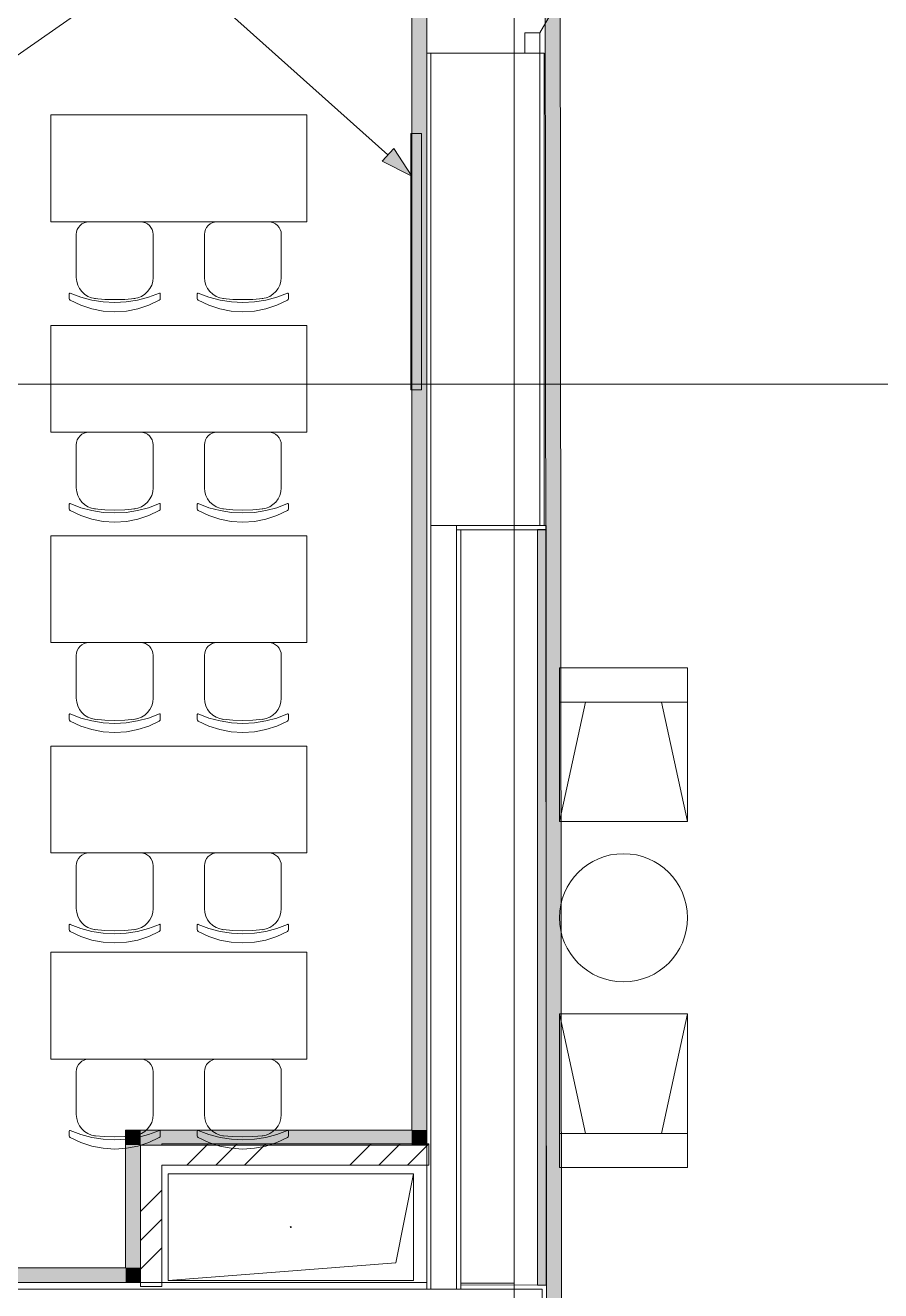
# Model space of a CAD drawing. Header units: millimetres. Extents: x 0 to 1189, y 0 to 841.
# Drawn here: x 280.8 to 320.8, y 374.9 to 434.2 of the extents above; entities that cross this region are included whole.
import ezdxf

# ---------------------------------------------------------------- set-up
doc = ezdxf.new("R2010")
doc.units = ezdxf.units.MM

msp = doc.modelspace()

# ---------------------------------------------------------------- hatches: boundary and pattern name
at = {"true_color": 0xf1d696}
h = msp.add_hatch(color=41, dxfattribs=at)
h.dxf.hatch_style = 2
h.paths.add_polyline_path([(305.077466, 486.298514), (305.777467, 486.298514), (305.886467, 374.371343), (305.186466, 374.371343)])
h = msp.add_hatch(color=41, dxfattribs=at)
h.dxf.hatch_style = 2
h.paths.add_polyline_path([(298.876457, 453.503464), (299.576458, 453.503464), (299.576458, 382.447355), (298.876457, 382.447355)])
at = {"true_color": 0x999999}
h = msp.add_hatch(color=253, dxfattribs=at)
h.dxf.hatch_style = 2
h.paths.add_polyline_path([(299.326457, 429.107426), (299.326457, 417.107408), (298.826457, 417.107408), (298.826457, 429.107426)])
at = {"true_color": 0x0077b0}
h = msp.add_hatch(color=144, dxfattribs=at)
h.dxf.hatch_style = 2
h.paths.add_polyline_path([(298.876457, 427.112423), (297.497455, 427.809424), (298.030455, 428.405425)])
h = msp.add_hatch(color=7)
h.dxf.hatch_style = 2
h.paths.add_polyline_path([(304.772466, 410.561398), (305.172466, 410.561398), (305.172466, 375.191344), (304.772466, 375.191344)])
at = {"true_color": 0x9f9f00}
h = msp.add_hatch(color=54, dxfattribs=at)
h.dxf.hatch_style = 2
h.paths.add_polyline_path([(285.476436, 382.447355), (286.176437, 382.447355), (286.176437, 381.747354)])
h = msp.add_hatch(color=54, dxfattribs=at)
h.dxf.hatch_style = 2
h.paths.add_polyline_path([(285.476436, 381.747354), (285.476436, 382.447355), (286.176437, 381.747354)])
h = msp.add_hatch(color=54, dxfattribs=at)
h.dxf.hatch_style = 2
h.paths.add_polyline_path([(298.876457, 382.447355), (298.876457, 381.747354), (286.176437, 381.747354), (286.176437, 382.447355)])
h = msp.add_hatch(color=54, dxfattribs=at)
h.dxf.hatch_style = 2
h.paths.add_polyline_path([(298.876457, 382.447355), (299.576458, 382.447355), (299.576458, 381.747354)])
h = msp.add_hatch(color=54, dxfattribs=at)
h.dxf.hatch_style = 2
h.paths.add_polyline_path([(298.876457, 381.747354), (298.876457, 382.447355), (299.576458, 381.747354)])
h = msp.add_hatch(color=54, dxfattribs=at)
h.dxf.hatch_style = 2
h.paths.add_polyline_path([(285.476436, 381.747354), (286.176437, 381.747354), (286.176437, 376.007345), (285.476436, 376.007345)])
h = msp.add_hatch(color=54, dxfattribs=at)
h.dxf.hatch_style = 2
h.paths.add_polyline_path([(285.476436, 376.007345), (285.476436, 375.307344), (241.90737, 375.307344), (241.90737, 376.007345)])
h = msp.add_hatch(color=54, dxfattribs=at)
h.dxf.hatch_style = 2
h.paths.add_polyline_path([(285.476436, 376.007345), (286.176437, 376.007345), (286.176437, 375.307344)])
h = msp.add_hatch(color=54, dxfattribs=at)
h.dxf.hatch_style = 2
h.paths.add_polyline_path([(285.476436, 375.307344), (285.476436, 376.007345), (286.176437, 375.307344)])

# ---------------------------------------------------------------- linework, layer by layer
at = {"color": 7, "lineweight": 0}
for points in [[(303.672464, 238.825136), (303.672464, 718.345868)], [(305.077466, 486.298514), (305.187466, 373.671342)], [(305.886467, 374.371343), (305.777467, 486.298514)], [(299.576458, 382.447355), (299.576458, 454.203465)], [(298.876457, 453.503464), (298.876457, 382.447355)], [(304.876466, 433.821433), (306.351468, 436.376437)], [(304.876466, 433.821433), (304.176465, 433.821433)], [(304.176465, 433.821433), (304.176465, 432.871432)], [(304.876466, 432.871432), (304.876466, 433.821433)], [(299.776458, 432.871432), (299.576458, 432.871432)], [(299.576458, 432.871432), (299.576458, 375.002344)], [(304.176465, 432.871432), (299.776458, 432.871432)], [(299.776458, 432.871432), (299.776458, 410.759398)], [(304.176465, 432.871432), (304.876466, 432.871432)], [(304.876466, 432.871432), (304.876466, 410.759398)], [(305.076466, 432.871432), (304.876466, 432.871432)], [(305.076466, 410.759398), (305.076466, 432.871432)], [(202.529309, 417.371408), (863.72632, 417.371408)], [(299.776458, 410.759398), (304.876466, 410.759398)], [(299.776458, 375.002344), (299.776458, 410.759398)], [(300.97646, 375.002344), (300.97646, 410.759398)], [(300.97646, 410.559398), (305.172466, 410.559398)], [(301.17646, 375.002344), (301.17646, 410.559398)], [(303.672464, 375.193344), (303.672464, 410.559398)], [(304.772466, 410.561398), (304.772466, 375.191344)], [(305.172466, 410.561398), (304.772466, 410.561398)], [(305.172466, 410.759398), (304.876466, 410.759398)], [(305.172466, 375.191344), (305.172466, 410.759398)], [(285.476436, 382.447355), (286.176437, 382.447355)], [(285.476436, 382.447355), (285.476436, 376.007345)], [(298.876457, 382.447355), (286.176437, 382.447355)], [(299.576458, 381.747354), (299.576458, 382.447355)], [(286.176437, 381.747354), (286.176437, 375.121344)], [(287.176439, 381.747354), (286.176437, 381.747354)], [(286.176437, 376.007345), (286.176437, 381.747354)], [(286.176437, 381.747354), (299.576458, 381.747354)], [(299.676458, 381.807354), (287.176439, 381.807354)], [(287.176439, 381.807354), (287.176439, 381.747354)], [(288.347441, 380.807352), (289.347442, 381.807354)], [(289.697443, 380.807352), (290.697444, 381.807354)], [(291.046445, 380.807352), (292.046446, 381.807354)], [(295.981452, 380.807352), (296.981454, 381.807354)], [(297.330454, 380.807352), (298.330456, 381.807354)], [(298.679456, 380.807352), (299.676458, 381.804354)], [(299.676458, 380.807352), (299.676458, 381.807354)], [(287.176439, 380.807352), (299.676458, 380.807352)], [(287.176439, 375.121344), (287.176439, 380.807352)], [(287.461439, 375.407344), (287.461439, 380.407352)], [(287.461439, 380.407352), (298.961457, 380.407352)], [(298.961457, 380.407352), (287.461439, 380.407352)], [(287.461439, 380.407352), (287.461439, 375.407344)], [(298.961457, 380.407352), (298.127455, 376.240346)], [(298.961457, 380.407352), (298.961457, 375.407344)], [(298.961457, 375.407344), (298.961457, 380.407352)], [(286.176437, 378.636349), (287.176439, 379.636351)], [(286.176437, 377.286347), (287.176439, 378.286349)], [(293.186448, 377.907348), (293.211448, 377.932348), (293.236448, 377.907348)], [(293.186448, 377.907348), (293.198448, 377.928348)], [(293.236448, 377.907348), (293.211448, 377.882348), (293.186448, 377.907348)], [(293.235448, 377.900348), (293.211448, 377.882348), (293.198448, 377.885348)], [(293.211448, 377.932348), (293.235448, 377.913348)], [(286.176437, 375.937345), (287.176439, 376.937347)], [(298.127455, 376.240346), (287.461439, 375.407344)], [(285.476436, 376.007345), (241.90737, 376.007345)], [(286.176437, 375.307344), (286.176437, 376.007345)], [(299.576458, 375.307344), (241.008368, 375.307344)], [(241.90737, 375.307344), (286.176437, 375.307344)], [(286.176437, 375.121344), (287.176439, 375.121344)], [(298.961457, 375.407344), (287.461439, 375.407344)], [(287.461439, 375.407344), (298.961457, 375.407344)], [(301.17646, 375.284344), (303.672464, 375.284344)], [(301.17746, 375.199344), (301.17646, 374.999344)], [(305.180466, 375.189344), (301.17746, 375.199344)], [(304.772466, 375.191344), (305.172466, 375.191344)], [(305.187466, 373.872342), (305.180466, 375.189344)], [(304.981466, 375.007344), (241.008368, 375.007344)], [(241.008368, 375.007344), (299.576458, 375.007344)], [(299.576458, 375.002344), (299.776458, 375.002344)], [(299.776458, 375.002344), (300.97646, 375.002344)], [(300.97646, 375.002344), (301.17646, 375.002344)], [(301.17646, 374.999344), (304.981466, 374.990344)], [(305.049466, 360.823322), (304.981466, 375.007344)]]:
    msp.add_lwpolyline(points, dxfattribs=at)
at = {"color": 144, "lineweight": 0, "true_color": 0x0077b0}
for points in [[(243.131371, 406.774392), (287.216439, 437.540439)], [(297.763455, 428.107425), (287.216439, 437.540439)], [(297.497455, 427.809424), (298.030455, 428.405425)], [(298.876457, 427.112423), (298.030455, 428.405425)], [(298.876457, 427.112423), (297.497455, 427.809424)]]:
    msp.add_lwpolyline(points, dxfattribs=at)
at = {"color": 253, "lineweight": 0, "true_color": 0x999999}
for points in [[(293.966449, 429.977428), (281.966431, 429.977428)], [(281.966431, 429.977428), (281.966431, 424.97742)], [(293.966449, 424.97742), (293.966449, 429.977428)], [(299.326457, 429.107426), (298.826457, 429.107426)], [(298.826457, 429.107426), (298.826457, 417.107408)], [(299.326457, 417.107408), (299.326457, 429.107426)], [(281.966431, 424.97742), (293.966449, 424.97742)], [(283.166433, 424.377419), (283.178638, 424.498521), (283.213636, 424.611232), (283.269001, 424.713162), (283.342308, 424.80192), (283.43113, 424.875115), (283.533043, 424.930357), (283.645619, 424.965256), (283.766434, 424.97742)], [(283.166433, 424.377419), (283.178638, 424.498521), (283.213636, 424.611232), (283.269001, 424.713162), (283.342308, 424.80192), (283.43113, 424.875115), (283.533043, 424.930357), (283.645619, 424.965256), (283.766434, 424.97742)], [(283.765434, 424.97742), (286.166437, 424.97742)], [(283.765434, 424.97742), (286.166437, 424.97742)], [(286.166437, 424.97742), (286.287539, 424.965256), (286.40025, 424.930357), (286.50218, 424.875115), (286.590938, 424.80192), (286.664133, 424.713162), (286.719376, 424.611232), (286.754274, 424.498521), (286.766438, 424.377419)], [(286.166437, 424.97742), (286.287539, 424.965256), (286.40025, 424.930357), (286.50218, 424.875115), (286.590938, 424.80192), (286.664133, 424.713162), (286.719376, 424.611232), (286.754274, 424.498521), (286.766438, 424.377419)], [(289.166442, 424.377419), (289.178647, 424.498521), (289.213645, 424.611232), (289.26901, 424.713162), (289.342317, 424.80192), (289.431139, 424.875115), (289.533052, 424.930357), (289.645628, 424.965256), (289.766443, 424.97742)], [(289.166442, 424.377419), (289.178647, 424.498521), (289.213645, 424.611232), (289.26901, 424.713162), (289.342317, 424.80192), (289.431139, 424.875115), (289.533052, 424.930357), (289.645628, 424.965256), (289.766443, 424.97742)], [(289.765443, 424.97742), (292.166446, 424.97742)], [(289.765443, 424.97742), (292.166446, 424.97742)], [(292.166446, 424.97742), (292.287548, 424.965256), (292.400259, 424.930357), (292.502189, 424.875115), (292.590947, 424.80192), (292.664142, 424.713162), (292.719385, 424.611232), (292.754283, 424.498521), (292.766447, 424.377419)], [(292.166446, 424.97742), (292.287548, 424.965256), (292.400259, 424.930357), (292.502189, 424.875115), (292.590947, 424.80192), (292.664142, 424.713162), (292.719385, 424.611232), (292.754283, 424.498521), (292.766447, 424.377419)], [(283.166433, 424.377419), (283.166433, 422.374416)], [(283.166433, 424.377419), (283.166433, 422.374416)], [(286.766438, 424.377419), (286.766438, 422.374416)], [(286.766438, 424.377419), (286.766438, 422.374416)], [(289.166442, 424.377419), (289.166442, 422.374416)], [(289.166442, 424.377419), (289.166442, 422.374416)], [(292.766447, 424.377419), (292.766447, 422.374416)], [(292.766447, 424.377419), (292.766447, 422.374416)], [(284.066434, 421.379414), (283.881049, 421.416057), (283.71023, 421.48468), (283.557107, 421.581827), (283.424808, 421.70404), (283.316462, 421.847862), (283.235198, 422.009837), (283.184146, 422.186507), (283.166433, 422.374416)], [(284.066434, 421.379414), (283.881049, 421.416057), (283.71023, 421.48468), (283.557107, 421.581827), (283.424808, 421.70404), (283.316462, 421.847862), (283.235198, 422.009837), (283.184146, 422.186507), (283.166433, 422.374416)], [(286.766438, 422.374416), (286.748725, 422.186507), (286.697672, 422.009837), (286.616409, 421.847862), (286.508063, 421.70404), (286.375764, 421.581827), (286.22264, 421.48468), (286.051822, 421.416057), (285.866437, 421.379414)], [(286.766438, 422.374416), (286.748725, 422.186507), (286.697672, 422.009837), (286.616409, 421.847862), (286.508063, 421.70404), (286.375764, 421.581827), (286.22264, 421.48468), (286.051822, 421.416057), (285.866437, 421.379414)], [(290.066443, 421.379414), (289.881058, 421.416057), (289.710239, 421.48468), (289.557116, 421.581827), (289.424817, 421.70404), (289.316471, 421.847862), (289.235208, 422.009837), (289.184155, 422.186507), (289.166442, 422.374416)], [(290.066443, 421.379414), (289.881058, 421.416057), (289.710239, 421.48468), (289.557116, 421.581827), (289.424817, 421.70404), (289.316471, 421.847862), (289.235208, 422.009837), (289.184155, 422.186507), (289.166442, 422.374416)], [(292.766447, 422.374416), (292.748734, 422.186507), (292.697682, 422.009837), (292.616418, 421.847862), (292.508072, 421.70404), (292.375773, 421.581827), (292.22265, 421.48468), (292.051831, 421.416057), (291.866446, 421.379414)], [(292.766447, 422.374416), (292.748734, 422.186507), (292.697682, 422.009837), (292.616418, 421.847862), (292.508072, 421.70404), (292.375773, 421.581827), (292.22265, 421.48468), (292.051831, 421.416057), (291.866446, 421.379414)], [(282.831432, 421.604415), (282.840432, 421.625415), (282.861432, 421.634415), (282.875432, 421.631415)], [(282.831432, 421.604415), (282.840432, 421.625415), (282.861432, 421.634415), (282.875432, 421.631415)], [(282.831432, 421.387414), (282.831432, 421.604415)], [(282.831432, 421.387414), (282.831432, 421.604415)], [(282.879432, 421.302414), (282.844182, 421.339289), (282.831432, 421.387414)], [(282.879432, 421.302414), (282.844182, 421.339289), (282.831432, 421.387414)], [(287.058439, 421.631415), (286.554938, 421.440899), (286.035687, 421.303539), (285.504811, 421.220367), (284.966435, 421.192414), (284.428638, 421.220367), (283.898059, 421.303539), (283.378917, 421.440899), (282.875432, 421.631415)], [(287.058439, 421.631415), (286.554938, 421.440899), (286.035687, 421.303539), (285.504811, 421.220367), (284.966435, 421.192414), (284.428638, 421.220367), (283.898059, 421.303539), (283.378917, 421.440899), (282.875432, 421.631415)], [(287.054439, 421.302414), (286.561407, 421.068695), (286.044937, 420.899664), (285.511217, 420.797007), (284.966435, 420.762414), (284.422091, 420.797007), (283.888434, 420.899664), (283.372027, 421.068695), (282.879432, 421.302414)], [(287.054439, 421.302414), (286.561407, 421.068695), (286.044937, 420.899664), (285.511217, 420.797007), (284.966435, 420.762414), (284.422091, 420.797007), (283.888434, 420.899664), (283.372027, 421.068695), (282.879432, 421.302414)], [(285.908437, 421.384414), (285.438186, 421.343039), (284.966435, 421.329414), (284.49556, 421.343039), (284.025434, 421.384414)], [(285.908437, 421.384414), (285.438186, 421.343039), (284.966435, 421.329414), (284.49556, 421.343039), (284.025434, 421.384414)], [(287.101439, 421.387414), (287.089189, 421.339289), (287.054439, 421.302414)], [(287.101439, 421.387414), (287.089189, 421.339289), (287.054439, 421.302414)], [(287.058439, 421.631415), (287.071439, 421.634415), (287.092814, 421.625415), (287.101439, 421.604415)], [(287.058439, 421.631415), (287.071439, 421.634415), (287.092814, 421.625415), (287.101439, 421.604415)], [(287.101439, 421.387414), (287.101439, 421.604415)], [(287.101439, 421.387414), (287.101439, 421.604415)], [(288.831441, 421.604415), (288.840441, 421.625415), (288.861441, 421.634415), (288.875441, 421.631415)], [(288.831441, 421.604415), (288.840441, 421.625415), (288.861441, 421.634415), (288.875441, 421.631415)], [(288.831441, 421.387414), (288.831441, 421.604415)], [(288.831441, 421.387414), (288.831441, 421.604415)], [(288.879441, 421.302414), (288.844191, 421.339289), (288.831441, 421.387414)], [(288.879441, 421.302414), (288.844191, 421.339289), (288.831441, 421.387414)], [(293.058448, 421.631415), (292.554947, 421.440899), (292.035696, 421.303539), (291.50482, 421.220367), (290.966445, 421.192414), (290.428647, 421.220367), (289.898068, 421.303539), (289.378926, 421.440899), (288.875441, 421.631415)], [(293.058448, 421.631415), (292.554947, 421.440899), (292.035696, 421.303539), (291.50482, 421.220367), (290.966445, 421.192414), (290.428647, 421.220367), (289.898068, 421.303539), (289.378926, 421.440899), (288.875441, 421.631415)], [(293.054448, 421.302414), (292.561416, 421.068695), (292.044946, 420.899664), (291.511227, 420.797007), (290.966445, 420.762414), (290.4221, 420.797007), (289.888443, 420.899664), (289.372036, 421.068695), (288.879441, 421.302414)], [(293.054448, 421.302414), (292.561416, 421.068695), (292.044946, 420.899664), (291.511227, 420.797007), (290.966445, 420.762414), (290.4221, 420.797007), (289.888443, 420.899664), (289.372036, 421.068695), (288.879441, 421.302414)], [(291.908446, 421.384414), (291.438195, 421.343039), (290.966445, 421.329414), (290.495569, 421.343039), (290.025443, 421.384414)], [(291.908446, 421.384414), (291.438195, 421.343039), (290.966445, 421.329414), (290.495569, 421.343039), (290.025443, 421.384414)], [(293.101448, 421.387414), (293.089198, 421.339289), (293.054448, 421.302414)], [(293.101448, 421.387414), (293.089198, 421.339289), (293.054448, 421.302414)], [(293.058448, 421.631415), (293.071448, 421.634415), (293.092823, 421.625415), (293.101448, 421.604415)], [(293.058448, 421.631415), (293.071448, 421.634415), (293.092823, 421.625415), (293.101448, 421.604415)], [(293.101448, 421.387414), (293.101448, 421.604415)], [(293.101448, 421.387414), (293.101448, 421.604415)], [(293.966449, 420.127413), (281.966431, 420.127413)], [(281.966431, 420.127413), (281.966431, 415.127405)], [(293.966449, 415.127405), (293.966449, 420.127413)], [(298.826457, 417.107408), (299.326457, 417.107408)], [(281.966431, 415.127405), (293.966449, 415.127405)], [(283.166433, 414.527404), (283.178638, 414.648506), (283.213636, 414.761217), (283.269001, 414.863147), (283.342308, 414.951905), (283.43113, 415.0251), (283.533043, 415.080342), (283.645619, 415.115241), (283.766434, 415.127405)], [(283.166433, 414.527404), (283.178638, 414.648506), (283.213636, 414.761217), (283.269001, 414.863147), (283.342308, 414.951905), (283.43113, 415.0251), (283.533043, 415.080342), (283.645619, 415.115241), (283.766434, 415.127405)], [(283.765434, 415.127405), (286.166437, 415.127405)], [(283.765434, 415.127405), (286.166437, 415.127405)], [(286.166437, 415.127405), (286.287539, 415.115241), (286.40025, 415.080342), (286.50218, 415.0251), (286.590938, 414.951905), (286.664133, 414.863147), (286.719376, 414.761217), (286.754274, 414.648506), (286.766438, 414.527404)], [(286.166437, 415.127405), (286.287539, 415.115241), (286.40025, 415.080342), (286.50218, 415.0251), (286.590938, 414.951905), (286.664133, 414.863147), (286.719376, 414.761217), (286.754274, 414.648506), (286.766438, 414.527404)], [(289.166442, 414.527404), (289.178647, 414.648506), (289.213645, 414.761217), (289.26901, 414.863147), (289.342317, 414.951905), (289.431139, 415.0251), (289.533052, 415.080342), (289.645628, 415.115241), (289.766443, 415.127405)], [(289.166442, 414.527404), (289.178647, 414.648506), (289.213645, 414.761217), (289.26901, 414.863147), (289.342317, 414.951905), (289.431139, 415.0251), (289.533052, 415.080342), (289.645628, 415.115241), (289.766443, 415.127405)], [(289.765443, 415.127405), (292.166446, 415.127405)], [(289.765443, 415.127405), (292.166446, 415.127405)], [(292.166446, 415.127405), (292.287548, 415.115241), (292.400259, 415.080342), (292.502189, 415.0251), (292.590947, 414.951905), (292.664142, 414.863147), (292.719385, 414.761217), (292.754283, 414.648506), (292.766447, 414.527404)], [(292.166446, 415.127405), (292.287548, 415.115241), (292.400259, 415.080342), (292.502189, 415.0251), (292.590947, 414.951905), (292.664142, 414.863147), (292.719385, 414.761217), (292.754283, 414.648506), (292.766447, 414.527404)], [(283.166433, 414.527404), (283.166433, 412.524401)], [(283.166433, 414.527404), (283.166433, 412.524401)], [(286.766438, 414.527404), (286.766438, 412.524401)], [(286.766438, 414.527404), (286.766438, 412.524401)], [(289.166442, 414.527404), (289.166442, 412.524401)], [(289.166442, 414.527404), (289.166442, 412.524401)], [(292.766447, 414.527404), (292.766447, 412.524401)], [(292.766447, 414.527404), (292.766447, 412.524401)], [(284.066434, 411.529399), (283.881049, 411.566042), (283.71023, 411.634665), (283.557107, 411.731812), (283.424808, 411.854025), (283.316462, 411.997847), (283.235198, 412.159822), (283.184146, 412.336492), (283.166433, 412.524401)], [(284.066434, 411.529399), (283.881049, 411.566042), (283.71023, 411.634665), (283.557107, 411.731812), (283.424808, 411.854025), (283.316462, 411.997847), (283.235198, 412.159822), (283.184146, 412.336492), (283.166433, 412.524401)], [(286.766438, 412.524401), (286.748725, 412.336492), (286.697672, 412.159822), (286.616409, 411.997847), (286.508063, 411.854025), (286.375764, 411.731812), (286.22264, 411.634665), (286.051822, 411.566042), (285.866437, 411.529399)], [(286.766438, 412.524401), (286.748725, 412.336492), (286.697672, 412.159822), (286.616409, 411.997847), (286.508063, 411.854025), (286.375764, 411.731812), (286.22264, 411.634665), (286.051822, 411.566042), (285.866437, 411.529399)], [(290.066443, 411.529399), (289.881058, 411.566042), (289.710239, 411.634665), (289.557116, 411.731812), (289.424817, 411.854025), (289.316471, 411.997847), (289.235208, 412.159822), (289.184155, 412.336492), (289.166442, 412.524401)], [(290.066443, 411.529399), (289.881058, 411.566042), (289.710239, 411.634665), (289.557116, 411.731812), (289.424817, 411.854025), (289.316471, 411.997847), (289.235208, 412.159822), (289.184155, 412.336492), (289.166442, 412.524401)], [(292.766447, 412.524401), (292.748734, 412.336492), (292.697682, 412.159822), (292.616418, 411.997847), (292.508072, 411.854025), (292.375773, 411.731812), (292.22265, 411.634665), (292.051831, 411.566042), (291.866446, 411.529399)], [(292.766447, 412.524401), (292.748734, 412.336492), (292.697682, 412.159822), (292.616418, 411.997847), (292.508072, 411.854025), (292.375773, 411.731812), (292.22265, 411.634665), (292.051831, 411.566042), (291.866446, 411.529399)], [(282.831432, 411.7544), (282.840432, 411.7754), (282.861432, 411.7844), (282.875432, 411.7814)], [(282.831432, 411.7544), (282.840432, 411.7754), (282.861432, 411.7844), (282.875432, 411.7814)], [(282.831432, 411.537399), (282.831432, 411.7544)], [(282.831432, 411.537399), (282.831432, 411.7544)], [(287.058439, 411.7814), (286.554938, 411.590884), (286.035687, 411.453524), (285.504811, 411.370352), (284.966435, 411.342399), (284.428638, 411.370352), (283.898059, 411.453524), (283.378917, 411.590884), (282.875432, 411.7814)], [(287.058439, 411.7814), (286.554938, 411.590884), (286.035687, 411.453524), (285.504811, 411.370352), (284.966435, 411.342399), (284.428638, 411.370352), (283.898059, 411.453524), (283.378917, 411.590884), (282.875432, 411.7814)], [(287.058439, 411.7814), (287.071439, 411.7844), (287.092814, 411.7754), (287.101439, 411.7544)], [(287.058439, 411.7814), (287.071439, 411.7844), (287.092814, 411.7754), (287.101439, 411.7544)], [(287.101439, 411.537399), (287.101439, 411.7544)], [(287.101439, 411.537399), (287.101439, 411.7544)], [(288.831441, 411.7544), (288.840441, 411.7754), (288.861441, 411.7844), (288.875441, 411.7814)], [(288.831441, 411.7544), (288.840441, 411.7754), (288.861441, 411.7844), (288.875441, 411.7814)], [(288.831441, 411.537399), (288.831441, 411.7544)], [(288.831441, 411.537399), (288.831441, 411.7544)], [(293.058448, 411.7814), (292.554947, 411.590884), (292.035696, 411.453524), (291.50482, 411.370352), (290.966445, 411.342399), (290.428647, 411.370352), (289.898068, 411.453524), (289.378926, 411.590884), (288.875441, 411.7814)], [(293.058448, 411.7814), (292.554947, 411.590884), (292.035696, 411.453524), (291.50482, 411.370352), (290.966445, 411.342399), (290.428647, 411.370352), (289.898068, 411.453524), (289.378926, 411.590884), (288.875441, 411.7814)], [(293.058448, 411.7814), (293.071448, 411.7844), (293.092823, 411.7754), (293.101448, 411.7544)], [(293.058448, 411.7814), (293.071448, 411.7844), (293.092823, 411.7754), (293.101448, 411.7544)], [(293.101448, 411.537399), (293.101448, 411.7544)], [(293.101448, 411.537399), (293.101448, 411.7544)], [(282.879432, 411.452399), (282.844182, 411.489274), (282.831432, 411.537399)], [(282.879432, 411.452399), (282.844182, 411.489274), (282.831432, 411.537399)], [(287.054439, 411.452399), (286.561407, 411.21868), (286.044937, 411.049649), (285.511217, 410.946992), (284.966435, 410.912398), (284.422091, 410.946992), (283.888434, 411.049649), (283.372027, 411.21868), (282.879432, 411.452399)], [(287.054439, 411.452399), (286.561407, 411.21868), (286.044937, 411.049649), (285.511217, 410.946992), (284.966435, 410.912398), (284.422091, 410.946992), (283.888434, 411.049649), (283.372027, 411.21868), (282.879432, 411.452399)], [(285.908437, 411.534399), (285.438186, 411.493024), (284.966435, 411.479399), (284.49556, 411.493024), (284.025434, 411.534399)], [(285.908437, 411.534399), (285.438186, 411.493024), (284.966435, 411.479399), (284.49556, 411.493024), (284.025434, 411.534399)], [(287.101439, 411.537399), (287.089189, 411.489274), (287.054439, 411.452399)], [(287.101439, 411.537399), (287.089189, 411.489274), (287.054439, 411.452399)], [(288.879441, 411.452399), (288.844191, 411.489274), (288.831441, 411.537399)], [(288.879441, 411.452399), (288.844191, 411.489274), (288.831441, 411.537399)], [(293.054448, 411.452399), (292.561416, 411.21868), (292.044946, 411.049649), (291.511227, 410.946992), (290.966445, 410.912398), (290.4221, 410.946992), (289.888443, 411.049649), (289.372036, 411.21868), (288.879441, 411.452399)], [(293.054448, 411.452399), (292.561416, 411.21868), (292.044946, 411.049649), (291.511227, 410.946992), (290.966445, 410.912398), (290.4221, 410.946992), (289.888443, 411.049649), (289.372036, 411.21868), (288.879441, 411.452399)], [(291.908446, 411.534399), (291.438195, 411.493024), (290.966445, 411.479399), (290.495569, 411.493024), (290.025443, 411.534399)], [(291.908446, 411.534399), (291.438195, 411.493024), (290.966445, 411.479399), (290.495569, 411.493024), (290.025443, 411.534399)], [(293.101448, 411.537399), (293.089198, 411.489274), (293.054448, 411.452399)], [(293.101448, 411.537399), (293.089198, 411.489274), (293.054448, 411.452399)], [(293.966449, 410.277398), (281.966431, 410.277398)], [(281.966431, 410.277398), (281.966431, 405.27739)], [(293.966449, 405.27739), (293.966449, 410.277398)], [(281.966431, 405.27739), (293.966449, 405.27739)], [(283.166433, 404.677389), (283.178638, 404.798491), (283.213636, 404.911202), (283.269001, 405.013132), (283.342308, 405.10189), (283.43113, 405.175085), (283.533043, 405.230327), (283.645619, 405.265226), (283.766434, 405.27739)], [(283.166433, 404.677389), (283.178638, 404.798491), (283.213636, 404.911202), (283.269001, 405.013132), (283.342308, 405.10189), (283.43113, 405.175085), (283.533043, 405.230327), (283.645619, 405.265226), (283.766434, 405.27739)], [(283.765434, 405.27739), (286.166437, 405.27739)], [(283.765434, 405.27739), (286.166437, 405.27739)], [(286.166437, 405.27739), (286.287539, 405.265226), (286.40025, 405.230327), (286.50218, 405.175085), (286.590938, 405.10189), (286.664133, 405.013132), (286.719376, 404.911202), (286.754274, 404.798491), (286.766438, 404.677389)], [(286.166437, 405.27739), (286.287539, 405.265226), (286.40025, 405.230327), (286.50218, 405.175085), (286.590938, 405.10189), (286.664133, 405.013132), (286.719376, 404.911202), (286.754274, 404.798491), (286.766438, 404.677389)], [(289.166442, 404.677389), (289.178647, 404.798491), (289.213645, 404.911202), (289.26901, 405.013132), (289.342317, 405.10189), (289.431139, 405.175085), (289.533052, 405.230327), (289.645628, 405.265226), (289.766443, 405.27739)], [(289.166442, 404.677389), (289.178647, 404.798491), (289.213645, 404.911202), (289.26901, 405.013132), (289.342317, 405.10189), (289.431139, 405.175085), (289.533052, 405.230327), (289.645628, 405.265226), (289.766443, 405.27739)], [(289.765443, 405.27739), (292.166446, 405.27739)], [(289.765443, 405.27739), (292.166446, 405.27739)], [(292.166446, 405.27739), (292.287548, 405.265226), (292.400259, 405.230327), (292.502189, 405.175085), (292.590947, 405.10189), (292.664142, 405.013132), (292.719385, 404.911202), (292.754283, 404.798491), (292.766447, 404.677389)], [(292.166446, 405.27739), (292.287548, 405.265226), (292.400259, 405.230327), (292.502189, 405.175085), (292.590947, 405.10189), (292.664142, 405.013132), (292.719385, 404.911202), (292.754283, 404.798491), (292.766447, 404.677389)], [(283.166433, 404.677389), (283.166433, 402.674386)], [(283.166433, 404.677389), (283.166433, 402.674386)], [(286.766438, 404.677389), (286.766438, 402.674386)], [(286.766438, 404.677389), (286.766438, 402.674386)], [(289.166442, 404.677389), (289.166442, 402.674386)], [(289.166442, 404.677389), (289.166442, 402.674386)], [(292.766447, 404.677389), (292.766447, 402.674386)], [(292.766447, 404.677389), (292.766447, 402.674386)], [(305.792467, 396.891377), (305.792467, 404.091388)], [(305.792467, 396.891377), (305.792467, 404.091388)], [(305.792467, 404.091388), (311.792476, 404.091388)], [(311.792476, 396.891377), (311.792476, 404.091388)], [(284.066434, 401.679384), (283.881049, 401.716027), (283.71023, 401.78465), (283.557107, 401.881797), (283.424808, 402.00401), (283.316462, 402.147832), (283.235198, 402.309807), (283.184146, 402.486477), (283.166433, 402.674386)], [(284.066434, 401.679384), (283.881049, 401.716027), (283.71023, 401.78465), (283.557107, 401.881797), (283.424808, 402.00401), (283.316462, 402.147832), (283.235198, 402.309807), (283.184146, 402.486477), (283.166433, 402.674386)], [(286.766438, 402.674386), (286.748725, 402.486477), (286.697672, 402.309807), (286.616409, 402.147832), (286.508063, 402.00401), (286.375764, 401.881797), (286.22264, 401.78465), (286.051822, 401.716027), (285.866437, 401.679384)], [(286.766438, 402.674386), (286.748725, 402.486477), (286.697672, 402.309807), (286.616409, 402.147832), (286.508063, 402.00401), (286.375764, 401.881797), (286.22264, 401.78465), (286.051822, 401.716027), (285.866437, 401.679384)], [(290.066443, 401.679384), (289.881058, 401.716027), (289.710239, 401.78465), (289.557116, 401.881797), (289.424817, 402.00401), (289.316471, 402.147832), (289.235208, 402.309807), (289.184155, 402.486477), (289.166442, 402.674386)], [(290.066443, 401.679384), (289.881058, 401.716027), (289.710239, 401.78465), (289.557116, 401.881797), (289.424817, 402.00401), (289.316471, 402.147832), (289.235208, 402.309807), (289.184155, 402.486477), (289.166442, 402.674386)], [(292.766447, 402.674386), (292.748734, 402.486477), (292.697682, 402.309807), (292.616418, 402.147832), (292.508072, 402.00401), (292.375773, 401.881797), (292.22265, 401.78465), (292.051831, 401.716027), (291.866446, 401.679384)], [(292.766447, 402.674386), (292.748734, 402.486477), (292.697682, 402.309807), (292.616418, 402.147832), (292.508072, 402.00401), (292.375773, 401.881797), (292.22265, 401.78465), (292.051831, 401.716027), (291.866446, 401.679384)], [(305.792467, 402.489386), (311.792476, 402.489386)], [(311.792476, 402.489386), (305.792467, 402.489386)], [(305.792467, 396.891377), (307.007469, 402.489386)], [(305.792467, 396.891377), (307.007469, 402.489386)], [(311.792476, 396.891377), (310.577474, 402.489386)], [(311.792476, 396.891377), (310.577474, 402.489386)], [(282.831432, 401.904385), (282.840432, 401.925385), (282.861432, 401.934385), (282.875432, 401.931385)], [(282.831432, 401.904385), (282.840432, 401.925385), (282.861432, 401.934385), (282.875432, 401.931385)], [(282.831432, 401.687384), (282.831432, 401.904385)], [(282.831432, 401.687384), (282.831432, 401.904385)], [(282.879432, 401.602384), (282.844182, 401.639259), (282.831432, 401.687384)], [(282.879432, 401.602384), (282.844182, 401.639259), (282.831432, 401.687384)], [(287.058439, 401.931385), (286.554938, 401.740869), (286.035687, 401.603509), (285.504811, 401.520337), (284.966435, 401.492384), (284.428638, 401.520337), (283.898059, 401.603509), (283.378917, 401.740869), (282.875432, 401.931385)], [(287.058439, 401.931385), (286.554938, 401.740869), (286.035687, 401.603509), (285.504811, 401.520337), (284.966435, 401.492384), (284.428638, 401.520337), (283.898059, 401.603509), (283.378917, 401.740869), (282.875432, 401.931385)], [(285.908437, 401.684384), (285.438186, 401.643009), (284.966435, 401.629384), (284.49556, 401.643009), (284.025434, 401.684384)], [(285.908437, 401.684384), (285.438186, 401.643009), (284.966435, 401.629384), (284.49556, 401.643009), (284.025434, 401.684384)], [(287.101439, 401.687384), (287.089189, 401.639259), (287.054439, 401.602384)], [(287.101439, 401.687384), (287.089189, 401.639259), (287.054439, 401.602384)], [(287.058439, 401.931385), (287.071439, 401.934385), (287.092814, 401.925385), (287.101439, 401.904385)], [(287.058439, 401.931385), (287.071439, 401.934385), (287.092814, 401.925385), (287.101439, 401.904385)], [(287.101439, 401.687384), (287.101439, 401.904385)], [(287.101439, 401.687384), (287.101439, 401.904385)], [(288.831441, 401.904385), (288.840441, 401.925385), (288.861441, 401.934385), (288.875441, 401.931385)], [(288.831441, 401.904385), (288.840441, 401.925385), (288.861441, 401.934385), (288.875441, 401.931385)], [(288.831441, 401.687384), (288.831441, 401.904385)], [(288.831441, 401.687384), (288.831441, 401.904385)], [(288.879441, 401.602384), (288.844191, 401.639259), (288.831441, 401.687384)], [(288.879441, 401.602384), (288.844191, 401.639259), (288.831441, 401.687384)], [(293.058448, 401.931385), (292.554947, 401.740869), (292.035696, 401.603509), (291.50482, 401.520337), (290.966445, 401.492384), (290.428647, 401.520337), (289.898068, 401.603509), (289.378926, 401.740869), (288.875441, 401.931385)], [(293.058448, 401.931385), (292.554947, 401.740869), (292.035696, 401.603509), (291.50482, 401.520337), (290.966445, 401.492384), (290.428647, 401.520337), (289.898068, 401.603509), (289.378926, 401.740869), (288.875441, 401.931385)], [(291.908446, 401.684384), (291.438195, 401.643009), (290.966445, 401.629384), (290.495569, 401.643009), (290.025443, 401.684384)], [(291.908446, 401.684384), (291.438195, 401.643009), (290.966445, 401.629384), (290.495569, 401.643009), (290.025443, 401.684384)], [(293.101448, 401.687384), (293.089198, 401.639259), (293.054448, 401.602384)], [(293.101448, 401.687384), (293.089198, 401.639259), (293.054448, 401.602384)], [(293.058448, 401.931385), (293.071448, 401.934385), (293.092823, 401.925385), (293.101448, 401.904385)], [(293.058448, 401.931385), (293.071448, 401.934385), (293.092823, 401.925385), (293.101448, 401.904385)], [(293.101448, 401.687384), (293.101448, 401.904385)], [(293.101448, 401.687384), (293.101448, 401.904385)], [(287.054439, 401.602384), (286.561407, 401.368665), (286.044937, 401.199634), (285.511217, 401.096977), (284.966435, 401.062383), (284.422091, 401.096977), (283.888434, 401.199634), (283.372027, 401.368665), (282.879432, 401.602384)], [(287.054439, 401.602384), (286.561407, 401.368665), (286.044937, 401.199634), (285.511217, 401.096977), (284.966435, 401.062383), (284.422091, 401.096977), (283.888434, 401.199634), (283.372027, 401.368665), (282.879432, 401.602384)], [(293.054448, 401.602384), (292.561416, 401.368665), (292.044946, 401.199634), (291.511227, 401.096977), (290.966445, 401.062383), (290.4221, 401.096977), (289.888443, 401.199634), (289.372036, 401.368665), (288.879441, 401.602384)], [(293.054448, 401.602384), (292.561416, 401.368665), (292.044946, 401.199634), (291.511227, 401.096977), (290.966445, 401.062383), (290.4221, 401.096977), (289.888443, 401.199634), (289.372036, 401.368665), (288.879441, 401.602384)], [(293.966449, 400.427382), (281.966431, 400.427382)], [(281.966431, 400.427382), (281.966431, 395.427375)], [(293.966449, 395.427375), (293.966449, 400.427382)], [(311.792476, 396.891377), (305.792467, 396.891377)], [(311.792476, 396.891377), (305.792467, 396.891377)], [(281.966431, 395.427375), (293.966449, 395.427375)], [(283.166433, 394.827374), (283.178638, 394.948476), (283.213636, 395.061187), (283.269001, 395.163117), (283.342308, 395.251875), (283.43113, 395.32507), (283.533043, 395.380312), (283.645619, 395.415211), (283.766434, 395.427375)], [(283.166433, 394.827374), (283.178638, 394.948476), (283.213636, 395.061187), (283.269001, 395.163117), (283.342308, 395.251875), (283.43113, 395.32507), (283.533043, 395.380312), (283.645619, 395.415211), (283.766434, 395.427375)], [(283.765434, 395.427375), (286.166437, 395.427375)], [(283.765434, 395.427375), (286.166437, 395.427375)], [(286.166437, 395.427375), (286.287539, 395.415211), (286.40025, 395.380312), (286.50218, 395.32507), (286.590938, 395.251875), (286.664133, 395.163117), (286.719376, 395.061187), (286.754274, 394.948476), (286.766438, 394.827374)], [(286.166437, 395.427375), (286.287539, 395.415211), (286.40025, 395.380312), (286.50218, 395.32507), (286.590938, 395.251875), (286.664133, 395.163117), (286.719376, 395.061187), (286.754274, 394.948476), (286.766438, 394.827374)], [(289.166442, 394.827374), (289.178647, 394.948476), (289.213645, 395.061187), (289.26901, 395.163117), (289.342317, 395.251875), (289.431139, 395.32507), (289.533052, 395.380312), (289.645628, 395.415211), (289.766443, 395.427375)], [(289.166442, 394.827374), (289.178647, 394.948476), (289.213645, 395.061187), (289.26901, 395.163117), (289.342317, 395.251875), (289.431139, 395.32507), (289.533052, 395.380312), (289.645628, 395.415211), (289.766443, 395.427375)], [(289.765443, 395.427375), (292.166446, 395.427375)], [(289.765443, 395.427375), (292.166446, 395.427375)], [(292.166446, 395.427375), (292.287548, 395.415211), (292.400259, 395.380312), (292.502189, 395.32507), (292.590947, 395.251875), (292.664142, 395.163117), (292.719385, 395.061187), (292.754283, 394.948476), (292.766447, 394.827374)], [(292.166446, 395.427375), (292.287548, 395.415211), (292.400259, 395.380312), (292.502189, 395.32507), (292.590947, 395.251875), (292.664142, 395.163117), (292.719385, 395.061187), (292.754283, 394.948476), (292.766447, 394.827374)], [(283.166433, 394.827374), (283.166433, 392.824371)], [(283.166433, 394.827374), (283.166433, 392.824371)], [(286.766438, 394.827374), (286.766438, 392.824371)], [(286.766438, 394.827374), (286.766438, 392.824371)], [(289.166442, 394.827374), (289.166442, 392.824371)], [(289.166442, 394.827374), (289.166442, 392.824371)], [(292.766447, 394.827374), (292.766447, 392.824371)], [(292.766447, 394.827374), (292.766447, 392.824371)], [(284.066434, 391.829369), (283.881049, 391.866012), (283.71023, 391.934635), (283.557107, 392.031782), (283.424808, 392.153995), (283.316462, 392.297817), (283.235198, 392.459792), (283.184146, 392.636462), (283.166433, 392.824371)], [(284.066434, 391.829369), (283.881049, 391.866012), (283.71023, 391.934635), (283.557107, 392.031782), (283.424808, 392.153995), (283.316462, 392.297817), (283.235198, 392.459792), (283.184146, 392.636462), (283.166433, 392.824371)], [(286.766438, 392.824371), (286.748725, 392.636462), (286.697672, 392.459792), (286.616409, 392.297817), (286.508063, 392.153995), (286.375764, 392.031782), (286.22264, 391.934635), (286.051822, 391.866012), (285.866437, 391.829369)], [(286.766438, 392.824371), (286.748725, 392.636462), (286.697672, 392.459792), (286.616409, 392.297817), (286.508063, 392.153995), (286.375764, 392.031782), (286.22264, 391.934635), (286.051822, 391.866012), (285.866437, 391.829369)], [(290.066443, 391.829369), (289.881058, 391.866012), (289.710239, 391.934635), (289.557116, 392.031782), (289.424817, 392.153995), (289.316471, 392.297817), (289.235208, 392.459792), (289.184155, 392.636462), (289.166442, 392.824371)], [(290.066443, 391.829369), (289.881058, 391.866012), (289.710239, 391.934635), (289.557116, 392.031782), (289.424817, 392.153995), (289.316471, 392.297817), (289.235208, 392.459792), (289.184155, 392.636462), (289.166442, 392.824371)], [(292.766447, 392.824371), (292.748734, 392.636462), (292.697682, 392.459792), (292.616418, 392.297817), (292.508072, 392.153995), (292.375773, 392.031782), (292.22265, 391.934635), (292.051831, 391.866012), (291.866446, 391.829369)], [(292.766447, 392.824371), (292.748734, 392.636462), (292.697682, 392.459792), (292.616418, 392.297817), (292.508072, 392.153995), (292.375773, 392.031782), (292.22265, 391.934635), (292.051831, 391.866012), (291.866446, 391.829369)], [(282.831432, 392.05437), (282.840432, 392.07537), (282.861432, 392.08437), (282.875432, 392.08137)], [(282.831432, 392.05437), (282.840432, 392.07537), (282.861432, 392.08437), (282.875432, 392.08137)], [(282.831432, 391.837369), (282.831432, 392.05437)], [(282.831432, 391.837369), (282.831432, 392.05437)], [(282.879432, 391.752369), (282.844182, 391.789244), (282.831432, 391.837369)], [(282.879432, 391.752369), (282.844182, 391.789244), (282.831432, 391.837369)], [(287.058439, 392.08137), (286.554938, 391.890854), (286.035687, 391.753494), (285.504811, 391.670322), (284.966435, 391.642369), (284.428638, 391.670322), (283.898059, 391.753494), (283.378917, 391.890854), (282.875432, 392.08137)], [(287.058439, 392.08137), (286.554938, 391.890854), (286.035687, 391.753494), (285.504811, 391.670322), (284.966435, 391.642369), (284.428638, 391.670322), (283.898059, 391.753494), (283.378917, 391.890854), (282.875432, 392.08137)], [(287.054439, 391.752369), (286.561407, 391.51865), (286.044937, 391.349619), (285.511217, 391.246962), (284.966435, 391.212368), (284.422091, 391.246962), (283.888434, 391.349619), (283.372027, 391.51865), (282.879432, 391.752369)], [(287.054439, 391.752369), (286.561407, 391.51865), (286.044937, 391.349619), (285.511217, 391.246962), (284.966435, 391.212368), (284.422091, 391.246962), (283.888434, 391.349619), (283.372027, 391.51865), (282.879432, 391.752369)], [(285.908437, 391.834369), (285.438186, 391.792994), (284.966435, 391.779369), (284.49556, 391.792994), (284.025434, 391.834369)], [(285.908437, 391.834369), (285.438186, 391.792994), (284.966435, 391.779369), (284.49556, 391.792994), (284.025434, 391.834369)], [(287.101439, 391.837369), (287.089189, 391.789244), (287.054439, 391.752369)], [(287.101439, 391.837369), (287.089189, 391.789244), (287.054439, 391.752369)], [(287.058439, 392.08137), (287.071439, 392.08437), (287.092814, 392.07537), (287.101439, 392.05437)], [(287.058439, 392.08137), (287.071439, 392.08437), (287.092814, 392.07537), (287.101439, 392.05437)], [(287.101439, 391.837369), (287.101439, 392.05437)], [(287.101439, 391.837369), (287.101439, 392.05437)], [(288.831441, 392.05437), (288.840441, 392.07537), (288.861441, 392.08437), (288.875441, 392.08137)], [(288.831441, 392.05437), (288.840441, 392.07537), (288.861441, 392.08437), (288.875441, 392.08137)], [(288.831441, 391.837369), (288.831441, 392.05437)], [(288.831441, 391.837369), (288.831441, 392.05437)], [(288.879441, 391.752369), (288.844191, 391.789244), (288.831441, 391.837369)], [(288.879441, 391.752369), (288.844191, 391.789244), (288.831441, 391.837369)], [(293.058448, 392.08137), (292.554947, 391.890854), (292.035696, 391.753494), (291.50482, 391.670322), (290.966445, 391.642369), (290.428647, 391.670322), (289.898068, 391.753494), (289.378926, 391.890854), (288.875441, 392.08137)], [(293.058448, 392.08137), (292.554947, 391.890854), (292.035696, 391.753494), (291.50482, 391.670322), (290.966445, 391.642369), (290.428647, 391.670322), (289.898068, 391.753494), (289.378926, 391.890854), (288.875441, 392.08137)], [(293.054448, 391.752369), (292.561416, 391.51865), (292.044946, 391.349619), (291.511227, 391.246962), (290.966445, 391.212368), (290.4221, 391.246962), (289.888443, 391.349619), (289.372036, 391.51865), (288.879441, 391.752369)], [(293.054448, 391.752369), (292.561416, 391.51865), (292.044946, 391.349619), (291.511227, 391.246962), (290.966445, 391.212368), (290.4221, 391.246962), (289.888443, 391.349619), (289.372036, 391.51865), (288.879441, 391.752369)], [(291.908446, 391.834369), (291.438195, 391.792994), (290.966445, 391.779369), (290.495569, 391.792994), (290.025443, 391.834369)], [(291.908446, 391.834369), (291.438195, 391.792994), (290.966445, 391.779369), (290.495569, 391.792994), (290.025443, 391.834369)], [(293.101448, 391.837369), (293.089198, 391.789244), (293.054448, 391.752369)], [(293.101448, 391.837369), (293.089198, 391.789244), (293.054448, 391.752369)], [(293.058448, 392.08137), (293.071448, 392.08437), (293.092823, 392.07537), (293.101448, 392.05437)], [(293.058448, 392.08137), (293.071448, 392.08437), (293.092823, 392.07537), (293.101448, 392.05437)], [(293.101448, 391.837369), (293.101448, 392.05437)], [(293.101448, 391.837369), (293.101448, 392.05437)], [(293.966449, 390.777368), (281.966431, 390.777368)], [(281.966431, 390.777368), (281.966431, 385.77736)], [(293.966449, 385.77736), (293.966449, 390.777368)], [(305.792467, 387.891363), (305.792467, 380.691352)], [(305.792467, 387.891363), (305.792467, 380.691352)], [(311.792476, 387.891363), (305.792467, 387.891363)], [(311.792476, 387.891363), (305.792467, 387.891363)], [(305.792467, 387.891363), (307.007469, 382.293355)], [(305.792467, 387.891363), (307.007469, 382.293355)], [(311.792476, 387.891363), (310.577474, 382.293355)], [(311.792476, 387.891363), (310.577474, 382.293355)], [(311.792476, 387.891363), (311.792476, 380.691352)], [(281.966431, 385.77736), (293.966449, 385.77736)], [(283.166433, 385.177359), (283.178638, 385.298461), (283.213636, 385.411172), (283.269001, 385.513102), (283.342308, 385.60186), (283.43113, 385.675055), (283.533043, 385.730298), (283.645619, 385.765196), (283.766434, 385.77736)], [(283.166433, 385.177359), (283.178638, 385.298461), (283.213636, 385.411172), (283.269001, 385.513102), (283.342308, 385.60186), (283.43113, 385.675055), (283.533043, 385.730298), (283.645619, 385.765196), (283.766434, 385.77736)], [(283.765434, 385.77736), (286.166437, 385.77736)], [(283.765434, 385.77736), (286.166437, 385.77736)], [(286.166437, 385.77736), (286.287539, 385.765196), (286.40025, 385.730298), (286.50218, 385.675055), (286.590938, 385.60186), (286.664133, 385.513102), (286.719376, 385.411172), (286.754274, 385.298461), (286.766438, 385.177359)], [(286.166437, 385.77736), (286.287539, 385.765196), (286.40025, 385.730298), (286.50218, 385.675055), (286.590938, 385.60186), (286.664133, 385.513102), (286.719376, 385.411172), (286.754274, 385.298461), (286.766438, 385.177359)], [(289.166442, 385.177359), (289.178647, 385.298461), (289.213645, 385.411172), (289.26901, 385.513102), (289.342317, 385.60186), (289.431139, 385.675055), (289.533052, 385.730298), (289.645628, 385.765196), (289.766443, 385.77736)], [(289.166442, 385.177359), (289.178647, 385.298461), (289.213645, 385.411172), (289.26901, 385.513102), (289.342317, 385.60186), (289.431139, 385.675055), (289.533052, 385.730298), (289.645628, 385.765196), (289.766443, 385.77736)], [(289.765443, 385.77736), (292.166446, 385.77736)], [(289.765443, 385.77736), (292.166446, 385.77736)], [(292.166446, 385.77736), (292.287548, 385.765196), (292.400259, 385.730298), (292.502189, 385.675055), (292.590947, 385.60186), (292.664142, 385.513102), (292.719385, 385.411172), (292.754283, 385.298461), (292.766447, 385.177359)], [(292.166446, 385.77736), (292.287548, 385.765196), (292.400259, 385.730298), (292.502189, 385.675055), (292.590947, 385.60186), (292.664142, 385.513102), (292.719385, 385.411172), (292.754283, 385.298461), (292.766447, 385.177359)], [(283.166433, 385.177359), (283.166433, 383.174356)], [(283.166433, 385.177359), (283.166433, 383.174356)], [(286.766438, 385.177359), (286.766438, 383.174356)], [(286.766438, 385.177359), (286.766438, 383.174356)], [(289.166442, 385.177359), (289.166442, 383.174356)], [(289.166442, 385.177359), (289.166442, 383.174356)], [(292.766447, 385.177359), (292.766447, 383.174356)], [(292.766447, 385.177359), (292.766447, 383.174356)], [(284.066434, 382.179355), (283.881049, 382.215997), (283.71023, 382.28462), (283.557107, 382.381767), (283.424808, 382.50398), (283.316462, 382.647803), (283.235198, 382.809777), (283.184146, 382.986448), (283.166433, 383.174356)], [(284.066434, 382.179355), (283.881049, 382.215997), (283.71023, 382.28462), (283.557107, 382.381767), (283.424808, 382.50398), (283.316462, 382.647803), (283.235198, 382.809777), (283.184146, 382.986448), (283.166433, 383.174356)], [(286.766438, 383.174356), (286.748725, 382.986448), (286.697672, 382.809777), (286.616409, 382.647803), (286.508063, 382.50398), (286.375764, 382.381767), (286.22264, 382.28462), (286.051822, 382.215997), (285.866437, 382.179355)], [(286.766438, 383.174356), (286.748725, 382.986448), (286.697672, 382.809777), (286.616409, 382.647803), (286.508063, 382.50398), (286.375764, 382.381767), (286.22264, 382.28462), (286.051822, 382.215997), (285.866437, 382.179355)], [(290.066443, 382.179355), (289.881058, 382.215997), (289.710239, 382.28462), (289.557116, 382.381767), (289.424817, 382.50398), (289.316471, 382.647803), (289.235208, 382.809777), (289.184155, 382.986448), (289.166442, 383.174356)], [(290.066443, 382.179355), (289.881058, 382.215997), (289.710239, 382.28462), (289.557116, 382.381767), (289.424817, 382.50398), (289.316471, 382.647803), (289.235208, 382.809777), (289.184155, 382.986448), (289.166442, 383.174356)], [(292.766447, 383.174356), (292.748734, 382.986448), (292.697682, 382.809777), (292.616418, 382.647803), (292.508072, 382.50398), (292.375773, 382.381767), (292.22265, 382.28462), (292.051831, 382.215997), (291.866446, 382.179355)], [(292.766447, 383.174356), (292.748734, 382.986448), (292.697682, 382.809777), (292.616418, 382.647803), (292.508072, 382.50398), (292.375773, 382.381767), (292.22265, 382.28462), (292.051831, 382.215997), (291.866446, 382.179355)], [(282.831432, 382.404355), (282.840432, 382.425355), (282.861432, 382.434355), (282.875432, 382.431355)], [(282.831432, 382.404355), (282.840432, 382.425355), (282.861432, 382.434355), (282.875432, 382.431355)], [(282.831432, 382.187355), (282.831432, 382.404355)], [(282.831432, 382.187355), (282.831432, 382.404355)], [(282.879432, 382.102354), (282.844182, 382.13923), (282.831432, 382.187355)], [(282.879432, 382.102354), (282.844182, 382.13923), (282.831432, 382.187355)], [(287.058439, 382.431355), (286.554938, 382.240839), (286.035687, 382.103479), (285.504811, 382.020307), (284.966435, 381.992354), (284.428638, 382.020307), (283.898059, 382.103479), (283.378917, 382.240839), (282.875432, 382.431355)], [(287.058439, 382.431355), (286.554938, 382.240839), (286.035687, 382.103479), (285.504811, 382.020307), (284.966435, 381.992354), (284.428638, 382.020307), (283.898059, 382.103479), (283.378917, 382.240839), (282.875432, 382.431355)], [(285.908437, 382.184355), (285.438186, 382.14298), (284.966435, 382.129355), (284.49556, 382.14298), (284.025434, 382.184355)], [(285.908437, 382.184355), (285.438186, 382.14298), (284.966435, 382.129355), (284.49556, 382.14298), (284.025434, 382.184355)], [(287.101439, 382.187355), (287.089189, 382.13923), (287.054439, 382.102354)], [(287.101439, 382.187355), (287.089189, 382.13923), (287.054439, 382.102354)], [(287.058439, 382.431355), (287.071439, 382.434355), (287.092814, 382.425355), (287.101439, 382.404355)], [(287.058439, 382.431355), (287.071439, 382.434355), (287.092814, 382.425355), (287.101439, 382.404355)], [(287.101439, 382.187355), (287.101439, 382.404355)], [(287.101439, 382.187355), (287.101439, 382.404355)], [(288.831441, 382.404355), (288.840441, 382.425355), (288.861441, 382.434355), (288.875441, 382.431355)], [(288.831441, 382.404355), (288.840441, 382.425355), (288.861441, 382.434355), (288.875441, 382.431355)], [(288.831441, 382.187355), (288.831441, 382.404355)], [(288.831441, 382.187355), (288.831441, 382.404355)], [(288.879441, 382.102354), (288.844191, 382.13923), (288.831441, 382.187355)], [(288.879441, 382.102354), (288.844191, 382.13923), (288.831441, 382.187355)], [(293.058448, 382.431355), (292.554947, 382.240839), (292.035696, 382.103479), (291.50482, 382.020307), (290.966445, 381.992354), (290.428647, 382.020307), (289.898068, 382.103479), (289.378926, 382.240839), (288.875441, 382.431355)], [(293.058448, 382.431355), (292.554947, 382.240839), (292.035696, 382.103479), (291.50482, 382.020307), (290.966445, 381.992354), (290.428647, 382.020307), (289.898068, 382.103479), (289.378926, 382.240839), (288.875441, 382.431355)], [(291.908446, 382.184355), (291.438195, 382.14298), (290.966445, 382.129355), (290.495569, 382.14298), (290.025443, 382.184355)], [(291.908446, 382.184355), (291.438195, 382.14298), (290.966445, 382.129355), (290.495569, 382.14298), (290.025443, 382.184355)], [(293.101448, 382.187355), (293.089198, 382.13923), (293.054448, 382.102354)], [(293.101448, 382.187355), (293.089198, 382.13923), (293.054448, 382.102354)], [(293.058448, 382.431355), (293.071448, 382.434355), (293.092823, 382.425355), (293.101448, 382.404355)], [(293.058448, 382.431355), (293.071448, 382.434355), (293.092823, 382.425355), (293.101448, 382.404355)], [(293.101448, 382.187355), (293.101448, 382.404355)], [(293.101448, 382.187355), (293.101448, 382.404355)], [(305.792467, 382.293355), (311.792476, 382.293355)], [(311.792476, 382.293355), (305.792467, 382.293355)], [(287.054439, 382.102354), (286.561407, 381.868635), (286.044937, 381.699604), (285.511217, 381.596947), (284.966435, 381.562354), (284.422091, 381.596947), (283.888434, 381.699604), (283.372027, 381.868635), (282.879432, 382.102354)], [(287.054439, 382.102354), (286.561407, 381.868635), (286.044937, 381.699604), (285.511217, 381.596947), (284.966435, 381.562354), (284.422091, 381.596947), (283.888434, 381.699604), (283.372027, 381.868635), (282.879432, 382.102354)], [(293.054448, 382.102354), (292.561416, 381.868635), (292.044946, 381.699604), (291.511227, 381.596947), (290.966445, 381.562354), (290.4221, 381.596947), (289.888443, 381.699604), (289.372036, 381.868635), (288.879441, 382.102354)], [(293.054448, 382.102354), (292.561416, 381.868635), (292.044946, 381.699604), (291.511227, 381.596947), (290.966445, 381.562354), (290.4221, 381.596947), (289.888443, 381.699604), (289.372036, 381.868635), (288.879441, 382.102354)], [(305.792467, 380.691352), (311.792476, 380.691352)]]:
    msp.add_lwpolyline(points, dxfattribs=at)
msp.add_circle((308.792472, 392.39137), 3.000005, dxfattribs=at)

doc.saveas('drawing.dxf')
